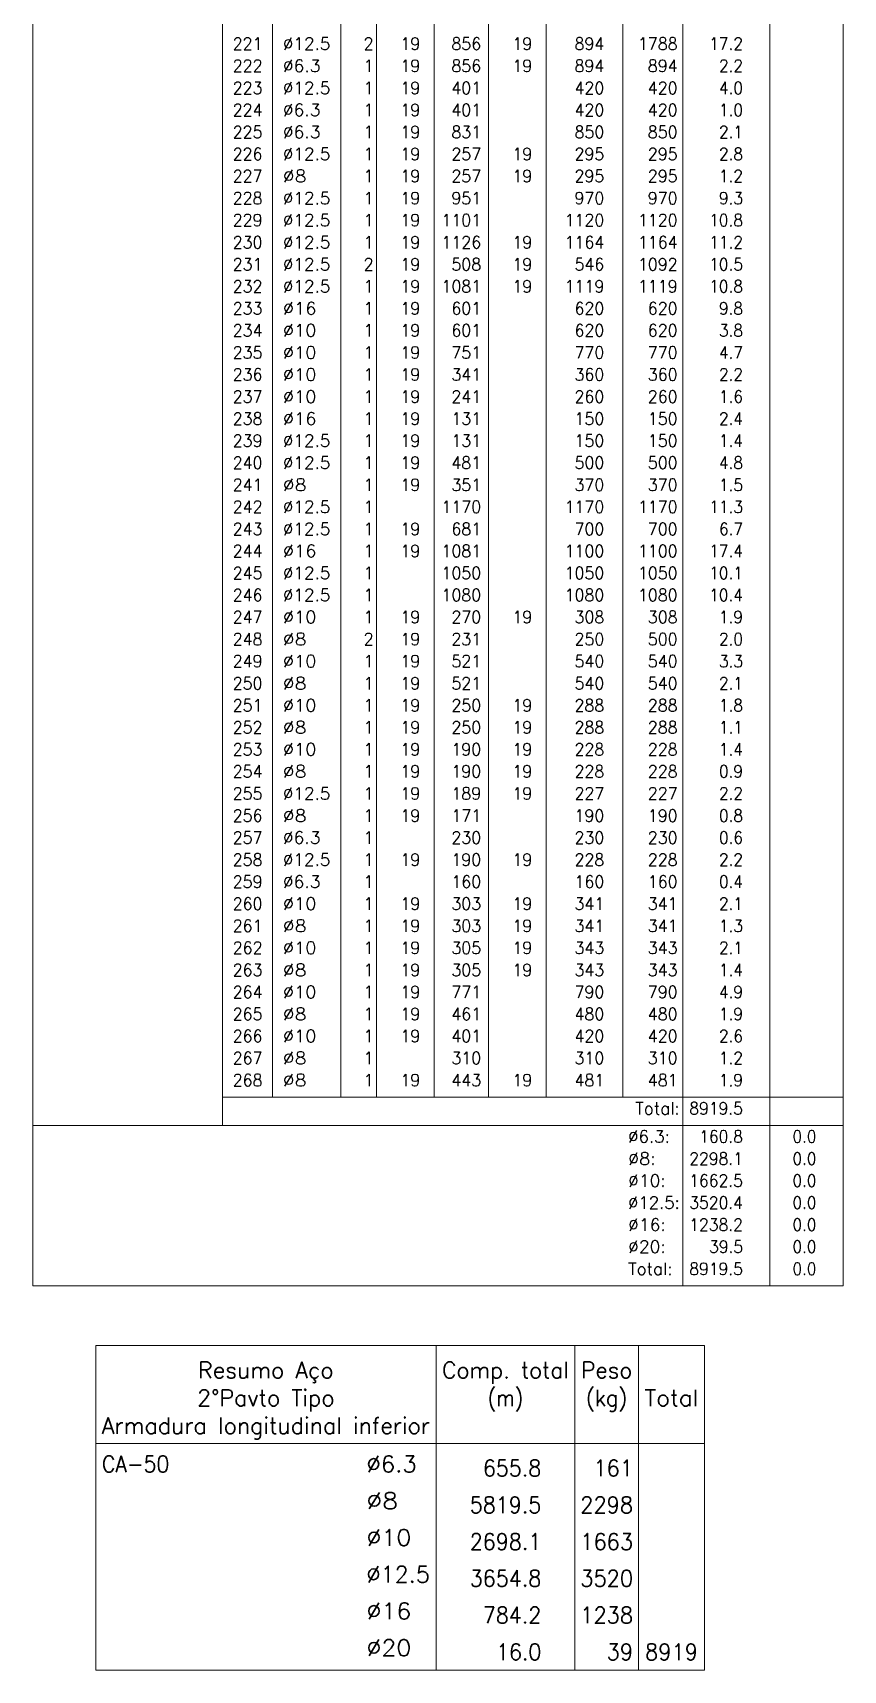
# Model space of a CAD drawing. Header units: millimetres. Extents: x 177 to 332, y -104 to 116.
# Drawn here: x 253.81 to 267.04, y 8.85 to 35.58 of the extents above; entities that cross this region are included whole.
import ezdxf
from ezdxf.enums import TextEntityAlignment as Align

# ---------------------------------------------------------------- set-up
doc = ezdxf.new("R2010")
doc.units = ezdxf.units.MM
doc.layers.add('TABELAS', color=1, linetype='Continuous', lineweight=9)
doc.layers.add('TEXTO_TABELAS', color=1, linetype='Continuous', lineweight=0)
doc.styles.add('CYPETXT_romans', font='romans.shx', dxfattribs={"height": 0.2})

msp = doc.modelspace()

# ---------------------------------------------------------------- linework, layer by layer
at = {"layer": 'TABELAS'}
for p, q in [((253.80849, 17.79484), (253.80849, 114.73484)), ((256.90849, 17.79484), (256.90849, 114.73484)), ((257.72449, 18.20484), (257.72449, 114.73484)), ((258.83649, 18.20484), (258.83649, 114.73484)), ((259.42249, 18.20484), (259.42249, 114.73484)), ((260.36249, 18.20484), (260.36249, 114.73484)), ((261.25049, 18.20484), (261.25049, 114.73484)), ((262.19049, 18.20484), (262.19049, 114.73484)), ((263.44249, 18.20484), (263.44249, 114.73484)), ((264.42249, 17.79484), (264.42249, 114.73484)), ((265.84209, 17.79484), (265.84209, 114.73484)), ((267.04209, 17.79484), (267.04209, 114.73484)), ((256.90849, 18.20484), (267.04209, 18.20484)), ((253.80849, 17.69484), (253.80849, 17.79484)), ((253.80849, 17.74484), (267.04209, 17.74484)), ((253.80849, 17.33484), (253.80849, 17.69484)), ((256.90849, 17.74484), (256.90849, 17.79484)), ((264.42249, 17.69484), (264.42249, 17.79484)), ((264.42249, 17.33484), (264.42249, 17.69484)), ((265.84209, 17.69484), (265.84209, 17.79484)), ((265.84209, 17.33484), (265.84209, 17.69484)), ((267.04209, 17.69484), (267.04209, 17.79484)), ((267.04209, 17.33484), (267.04209, 17.69484)), ((253.80849, 16.97484), (253.80849, 17.33484)), ((264.42249, 16.97484), (264.42249, 17.33484)), ((265.84209, 16.97484), (265.84209, 17.33484)), ((267.04209, 16.97484), (267.04209, 17.33484)), ((253.80849, 16.61484), (253.80849, 16.97484)), ((264.42249, 16.61484), (264.42249, 16.97484)), ((265.84209, 16.61484), (265.84209, 16.97484)), ((267.04209, 16.61484), (267.04209, 16.97484)), ((253.80849, 16.25484), (253.80849, 16.61484)), ((264.42249, 16.25484), (264.42249, 16.61484)), ((265.84209, 16.25484), (265.84209, 16.61484)), ((267.04209, 16.25484), (267.04209, 16.61484)), ((253.80849, 15.89484), (253.80849, 16.25484)), ((264.42249, 15.89484), (264.42249, 16.25484)), ((265.84209, 15.89484), (265.84209, 16.25484)), ((267.04209, 15.89484), (267.04209, 16.25484)), ((253.80849, 15.53484), (253.80849, 15.89484)), ((264.42249, 15.53484), (264.42249, 15.89484)), ((265.84209, 15.53484), (265.84209, 15.89484)), ((267.04209, 15.53484), (267.04209, 15.89484)), ((253.80849, 15.12484), (253.80849, 15.53484)), ((264.42249, 15.12484), (264.42249, 15.53484)), ((265.84209, 15.12484), (265.84209, 15.53484)), ((267.04209, 15.12484), (267.04209, 15.53484)), ((253.80849, 15.12484), (267.04209, 15.12484)), ((260.39351, 8.85132), (260.39351, 14.15132)), ((262.66151, 8.85132), (262.66151, 14.15132)), ((263.69751, 8.85132), (263.69751, 14.15132)), ((254.83751, 12.55132), (264.77751, 12.55132))]:
    msp.add_line(p, q, dxfattribs=at)
msp.add_lwpolyline([(254.83751, 8.85132), (264.77751, 8.85132), (264.77751, 14.15132), (254.83751, 14.15132), (254.83751, 8.85132)], close=True, dxfattribs=at)

# ---------------------------------------------------------------- texts
at = {"layer": 'TEXTO_TABELAS', "style": 'CYPETXT_romans'}
for s, height, width, p, p2 in [('221', 0.2, 1.000588, (257.07349, 35.30484), (257.55949, 35.30484)), ('%%c12.5', 0.2, 0.948663, (257.89199, 35.30484), (258.66899, 35.30484)), ('2', 0.2, 1.000588, (259.21049, 35.30484), (259.37249, 35.30484)), ('19', 0.2, 0.945, (259.81149, 35.30484), (260.13549, 35.30484)), ('856', 0.2, 0.895263, (260.64449, 35.30484), (261.13049, 35.30484)), ('19', 0.2, 0.945, (261.63949, 35.30484), (261.96349, 35.30484)), ('894', 0.2, 0.879828, (262.65449, 35.30484), (263.14049, 35.30484)), ('1788', 0.2, 0.883636, (263.68949, 35.30484), (264.33749, 35.30484)), ('17.2', 0.2, 0.865075, (264.85209, 35.30484), (265.40409, 35.30484)), ('222', 0.2, 0.895263, (257.07349, 34.94484), (257.55949, 34.94484)), ('%%c6.3', 0.2, 0.978409, (257.89199, 34.94484), (258.50699, 34.94484)), ('1', 0.2, 1.546364, (259.21049, 34.94484), (259.37249, 34.94484)), ('19', 0.2, 0.945, (259.81149, 34.94484), (260.13549, 34.94484)), ('856', 0.2, 0.895263, (260.64449, 34.94484), (261.13049, 34.94484)), ('19', 0.2, 0.945, (261.63949, 34.94484), (261.96349, 34.94484)), ('894', 0.2, 0.879828, (262.65449, 34.94484), (263.14049, 34.94484)), ('894', 0.2, 0.879828, (263.85149, 34.94484), (264.33749, 34.94484)), ('2.2', 0.2, 0.871277, (265.01409, 34.94484), (265.40409, 34.94484)), ('223', 0.2, 0.895263, (257.07349, 34.58484), (257.55949, 34.58484)), ('%%c12.5', 0.2, 0.948663, (257.89199, 34.58484), (258.66899, 34.58484)), ('1', 0.2, 1.546364, (259.21049, 34.58484), (259.37249, 34.58484)), ('19', 0.2, 0.945, (259.81149, 34.58484), (260.13549, 34.58484)), ('401', 0.2, 1.000588, (260.64449, 34.58484), (261.13049, 34.58484)), ('420', 0.2, 0.895263, (262.65449, 34.58484), (263.14049, 34.58484)), ('420', 0.2, 0.895263, (263.85149, 34.58484), (264.33749, 34.58484)), ('4.0', 0.2, 0.871277, (265.01409, 34.58484), (265.40409, 34.58484)), ('224', 0.2, 0.879828, (257.07349, 34.22484), (257.55949, 34.22484)), ('%%c6.3', 0.2, 0.978409, (257.89199, 34.22484), (258.50699, 34.22484)), ('1', 0.2, 1.546364, (259.21049, 34.22484), (259.37249, 34.22484)), ('19', 0.2, 0.945, (259.81149, 34.22484), (260.13549, 34.22484)), ('401', 0.2, 1.000588, (260.64449, 34.22484), (261.13049, 34.22484)), ('420', 0.2, 0.895263, (262.65449, 34.22484), (263.14049, 34.22484)), ('420', 0.2, 0.895263, (263.85149, 34.22484), (264.33749, 34.22484)), ('1.0', 0.2, 0.871277, (265.01409, 34.22484), (265.40409, 34.22484)), ('225', 0.2, 0.895263, (257.07349, 33.86484), (257.55949, 33.86484)), ('%%c6.3', 0.2, 0.978409, (257.89199, 33.86484), (258.50699, 33.86484)), ('1', 0.2, 1.546364, (259.21049, 33.86484), (259.37249, 33.86484)), ('19', 0.2, 0.945, (259.81149, 33.86484), (260.13549, 33.86484)), ('831', 0.2, 1.000588, (260.64449, 33.86484), (261.13049, 33.86484)), ('850', 0.2, 0.895263, (262.65449, 33.86484), (263.14049, 33.86484)), ('850', 0.2, 0.895263, (263.85149, 33.86484), (264.33749, 33.86484)), ('2.1', 0.2, 0.99878, (265.01409, 33.86484), (265.40409, 33.86484)), ('226', 0.2, 0.895263, (257.07349, 33.50484), (257.55949, 33.50484)), ('%%c12.5', 0.2, 0.948663, (257.89199, 33.50484), (258.66899, 33.50484)), ('1', 0.2, 1.546364, (259.21049, 33.50484), (259.37249, 33.50484)), ('19', 0.2, 0.945, (259.81149, 33.50484), (260.13549, 33.50484)), ('257', 0.2, 0.895263, (260.64449, 33.50484), (261.13049, 33.50484)), ('19', 0.2, 0.945, (261.63949, 33.50484), (261.96349, 33.50484)), ('295', 0.2, 0.895263, (262.65449, 33.50484), (263.14049, 33.50484)), ('295', 0.2, 0.895263, (263.85149, 33.50484), (264.33749, 33.50484)), ('2.8', 0.2, 0.871277, (265.01409, 33.50484), (265.40409, 33.50484)), ('227', 0.2, 0.895263, (257.07349, 33.14484), (257.55949, 33.14484)), ('%%c8', 0.2, 1.12875, (257.89199, 33.14484), (258.27899, 33.14484)), ('1', 0.2, 1.546364, (259.21049, 33.14484), (259.37249, 33.14484)), ('19', 0.2, 0.945, (259.81149, 33.14484), (260.13549, 33.14484)), ('257', 0.2, 0.895263, (260.64449, 33.14484), (261.13049, 33.14484)), ('19', 0.2, 0.945, (261.63949, 33.14484), (261.96349, 33.14484)), ('295', 0.2, 0.895263, (262.65449, 33.14484), (263.14049, 33.14484)), ('295', 0.2, 0.895263, (263.85149, 33.14484), (264.33749, 33.14484)), ('1.2', 0.2, 0.871277, (265.01409, 33.14484), (265.40409, 33.14484)), ('228', 0.2, 0.895263, (257.07349, 32.78484), (257.55949, 32.78484)), ('%%c12.5', 0.2, 0.948663, (257.89199, 32.78484), (258.66899, 32.78484)), ('1', 0.2, 1.546364, (259.21049, 32.78484), (259.37249, 32.78484)), ('19', 0.2, 0.945, (259.81149, 32.78484), (260.13549, 32.78484)), ('951', 0.2, 1.000588, (260.64449, 32.78484), (261.13049, 32.78484)), ('970', 0.2, 0.895263, (262.65449, 32.78484), (263.14049, 32.78484)), ('970', 0.2, 0.895263, (263.85149, 32.78484), (264.33749, 32.78484)), ('9.3', 0.2, 0.871277, (265.01409, 32.78484), (265.40409, 32.78484)), ('229', 0.2, 0.91125, (257.07349, 32.42484), (257.55949, 32.42484)), ('%%c12.5', 0.2, 0.948663, (257.89199, 32.42484), (258.66899, 32.42484)), ('1', 0.2, 1.546364, (259.21049, 32.42484), (259.37249, 32.42484)), ('19', 0.2, 0.945, (259.81149, 32.42484), (260.13549, 32.42484)), ('1101', 0.2, 0.95831, (260.48249, 32.42484), (261.13049, 32.42484)), ('1120', 0.2, 0.883636, (262.49249, 32.42484), (263.14049, 32.42484)), ('1120', 0.2, 0.883636, (263.68949, 32.42484), (264.33749, 32.42484)), ('10.8', 0.2, 0.865075, (264.85209, 32.42484), (265.40409, 32.42484)), ('230', 0.2, 0.895263, (257.07349, 32.06484), (257.55949, 32.06484)), ('%%c12.5', 0.2, 0.948663, (257.89199, 32.06484), (258.66899, 32.06484)), ('1', 0.2, 1.546364, (259.21049, 32.06484), (259.37249, 32.06484)), ('19', 0.2, 0.945, (259.81149, 32.06484), (260.13549, 32.06484)), ('1126', 0.2, 0.883636, (260.48249, 32.06484), (261.13049, 32.06484)), ('19', 0.2, 0.945, (261.63949, 32.06484), (261.96349, 32.06484)), ('1164', 0.2, 0.872308, (262.49249, 32.06484), (263.14049, 32.06484)), ('1164', 0.2, 0.872308, (263.68949, 32.06484), (264.33749, 32.06484)), ('11.2', 0.2, 0.865075, (264.85209, 32.06484), (265.40409, 32.06484)), ('231', 0.2, 1.000588, (257.07349, 31.70484), (257.55949, 31.70484)), ('%%c12.5', 0.2, 0.948663, (257.89199, 31.70484), (258.66899, 31.70484)), ('2', 0.2, 1.000588, (259.21049, 31.70484), (259.37249, 31.70484)), ('19', 0.2, 0.945, (259.81149, 31.70484), (260.13549, 31.70484)), ('508', 0.2, 0.895263, (260.64449, 31.70484), (261.13049, 31.70484)), ('19', 0.2, 0.945, (261.63949, 31.70484), (261.96349, 31.70484)), ('546', 0.2, 0.895263, (262.65449, 31.70484), (263.14049, 31.70484)), ('1092', 0.2, 0.883636, (263.68949, 31.70484), (264.33749, 31.70484)), ('10.5', 0.2, 0.865075, (264.85209, 31.70484), (265.40409, 31.70484)), ('232', 0.2, 0.895263, (257.07349, 31.34484), (257.55949, 31.34484)), ('%%c12.5', 0.2, 0.948663, (257.89199, 31.34484), (258.66899, 31.34484)), ('1', 0.2, 1.546364, (259.21049, 31.34484), (259.37249, 31.34484)), ('19', 0.2, 0.945, (259.81149, 31.34484), (260.13549, 31.34484)), ('1081', 0.2, 0.95831, (260.48249, 31.34484), (261.13049, 31.34484)), ('19', 0.2, 0.945, (261.63949, 31.34484), (261.96349, 31.34484)), ('1119', 0.2, 0.895263, (262.49249, 31.34484), (263.14049, 31.34484)), ('1119', 0.2, 0.895263, (263.68949, 31.34484), (264.33749, 31.34484)), ('10.8', 0.2, 0.865075, (264.85209, 31.34484), (265.40409, 31.34484)), ('233', 0.2, 0.895263, (257.07349, 30.98484), (257.55949, 30.98484)), ('%%c16', 0.2, 1.029375, (257.89199, 30.98484), (258.44099, 30.98484)), ('1', 0.2, 1.546364, (259.21049, 30.98484), (259.37249, 30.98484)), ('19', 0.2, 0.945, (259.81149, 30.98484), (260.13549, 30.98484)), ('601', 0.2, 1.000588, (260.64449, 30.98484), (261.13049, 30.98484)), ('620', 0.2, 0.895263, (262.65449, 30.98484), (263.14049, 30.98484)), ('620', 0.2, 0.895263, (263.85149, 30.98484), (264.33749, 30.98484)), ('9.8', 0.2, 0.871277, (265.01409, 30.98484), (265.40409, 30.98484)), ('234', 0.2, 0.879828, (257.07349, 30.62484), (257.55949, 30.62484)), ('%%c10', 0.2, 1.029375, (257.89199, 30.62484), (258.44099, 30.62484)), ('1', 0.2, 1.546364, (259.21049, 30.62484), (259.37249, 30.62484)), ('19', 0.2, 0.945, (259.81149, 30.62484), (260.13549, 30.62484)), ('601', 0.2, 1.000588, (260.64449, 30.62484), (261.13049, 30.62484)), ('620', 0.2, 0.895263, (262.65449, 30.62484), (263.14049, 30.62484)), ('620', 0.2, 0.895263, (263.85149, 30.62484), (264.33749, 30.62484)), ('3.8', 0.2, 0.871277, (265.01409, 30.62484), (265.40409, 30.62484)), ('235', 0.2, 0.895263, (257.07349, 30.26484), (257.55949, 30.26484)), ('%%c10', 0.2, 1.029375, (257.89199, 30.26484), (258.44099, 30.26484)), ('1', 0.2, 1.546364, (259.21049, 30.26484), (259.37249, 30.26484)), ('19', 0.2, 0.945, (259.81149, 30.26484), (260.13549, 30.26484)), ('751', 0.2, 1.000588, (260.64449, 30.26484), (261.13049, 30.26484)), ('770', 0.2, 0.895263, (262.65449, 30.26484), (263.14049, 30.26484)), ('770', 0.2, 0.895263, (263.85149, 30.26484), (264.33749, 30.26484)), ('4.7', 0.2, 0.871277, (265.01409, 30.26484), (265.40409, 30.26484)), ('236', 0.2, 0.895263, (257.07349, 29.90484), (257.55949, 29.90484)), ('%%c10', 0.2, 1.029375, (257.89199, 29.90484), (258.44099, 29.90484)), ('1', 0.2, 1.546364, (259.21049, 29.90484), (259.37249, 29.90484)), ('19', 0.2, 0.945, (259.81149, 29.90484), (260.13549, 29.90484)), ('341', 0.2, 1.000588, (260.64449, 29.90484), (261.13049, 29.90484)), ('360', 0.2, 0.895263, (262.65449, 29.90484), (263.14049, 29.90484)), ('360', 0.2, 0.895263, (263.85149, 29.90484), (264.33749, 29.90484)), ('2.2', 0.2, 0.871277, (265.01409, 29.90484), (265.40409, 29.90484)), ('237', 0.2, 0.895263, (257.07349, 29.54484), (257.55949, 29.54484)), ('%%c10', 0.2, 1.029375, (257.89199, 29.54484), (258.44099, 29.54484)), ('1', 0.2, 1.546364, (259.21049, 29.54484), (259.37249, 29.54484)), ('19', 0.2, 0.945, (259.81149, 29.54484), (260.13549, 29.54484)), ('241', 0.2, 1.000588, (260.64449, 29.54484), (261.13049, 29.54484)), ('260', 0.2, 0.895263, (262.65449, 29.54484), (263.14049, 29.54484)), ('260', 0.2, 0.895263, (263.85149, 29.54484), (264.33749, 29.54484)), ('1.6', 0.2, 0.871277, (265.01409, 29.54484), (265.40409, 29.54484)), ('238', 0.2, 0.895263, (257.07349, 29.18484), (257.55949, 29.18484)), ('%%c16', 0.2, 1.029375, (257.89199, 29.18484), (258.44099, 29.18484)), ('1', 0.2, 1.546364, (259.21049, 29.18484), (259.37249, 29.18484)), ('19', 0.2, 0.945, (259.81149, 29.18484), (260.13549, 29.18484)), ('131', 0.2, 1.000588, (260.64449, 29.18484), (261.13049, 29.18484)), ('150', 0.2, 0.895263, (262.65449, 29.18484), (263.14049, 29.18484)), ('150', 0.2, 0.895263, (263.85149, 29.18484), (264.33749, 29.18484)), ('2.4', 0.2, 0.853125, (265.01409, 29.18484), (265.40409, 29.18484)), ('239', 0.2, 0.91125, (257.07349, 28.82484), (257.55949, 28.82484)), ('%%c12.5', 0.2, 0.948663, (257.89199, 28.82484), (258.66899, 28.82484)), ('1', 0.2, 1.546364, (259.21049, 28.82484), (259.37249, 28.82484)), ('19', 0.2, 0.945, (259.81149, 28.82484), (260.13549, 28.82484)), ('131', 0.2, 1.000588, (260.64449, 28.82484), (261.13049, 28.82484)), ('150', 0.2, 0.895263, (262.65449, 28.82484), (263.14049, 28.82484)), ('150', 0.2, 0.895263, (263.85149, 28.82484), (264.33749, 28.82484)), ('1.4', 0.2, 0.853125, (265.01409, 28.82484), (265.40409, 28.82484)), ('240', 0.2, 0.895263, (257.07349, 28.46484), (257.55949, 28.46484)), ('%%c12.5', 0.2, 0.948663, (257.89199, 28.46484), (258.66899, 28.46484)), ('1', 0.2, 1.546364, (259.21049, 28.46484), (259.37249, 28.46484)), ('19', 0.2, 0.945, (259.81149, 28.46484), (260.13549, 28.46484)), ('481', 0.2, 1.000588, (260.64449, 28.46484), (261.13049, 28.46484)), ('500', 0.2, 0.895263, (262.65449, 28.46484), (263.14049, 28.46484)), ('500', 0.2, 0.895263, (263.85149, 28.46484), (264.33749, 28.46484)), ('4.8', 0.2, 0.871277, (265.01409, 28.46484), (265.40409, 28.46484)), ('241', 0.2, 1.000588, (257.07349, 28.10484), (257.55949, 28.10484)), ('%%c8', 0.2, 1.12875, (257.89199, 28.10484), (258.27899, 28.10484)), ('1', 0.2, 1.546364, (259.21049, 28.10484), (259.37249, 28.10484)), ('19', 0.2, 0.945, (259.81149, 28.10484), (260.13549, 28.10484)), ('351', 0.2, 1.000588, (260.64449, 28.10484), (261.13049, 28.10484)), ('370', 0.2, 0.895263, (262.65449, 28.10484), (263.14049, 28.10484)), ('370', 0.2, 0.895263, (263.85149, 28.10484), (264.33749, 28.10484)), ('1.5', 0.2, 0.871277, (265.01409, 28.10484), (265.40409, 28.10484)), ('242', 0.2, 0.895263, (257.07349, 27.74484), (257.55949, 27.74484)), ('%%c12.5', 0.2, 0.948663, (257.89199, 27.74484), (258.66899, 27.74484)), ('1', 0.2, 1.546364, (259.21049, 27.74484), (259.37249, 27.74484)), ('1170', 0.2, 0.883636, (260.48249, 27.74484), (261.13049, 27.74484)), ('1170', 0.2, 0.883636, (262.49249, 27.74484), (263.14049, 27.74484)), ('1170', 0.2, 0.883636, (263.68949, 27.74484), (264.33749, 27.74484)), ('11.3', 0.2, 0.865075, (264.85209, 27.74484), (265.40409, 27.74484)), ('243', 0.2, 0.895263, (257.07349, 27.38484), (257.55949, 27.38484)), ('%%c12.5', 0.2, 0.948663, (257.89199, 27.38484), (258.66899, 27.38484)), ('1', 0.2, 1.546364, (259.21049, 27.38484), (259.37249, 27.38484)), ('19', 0.2, 0.945, (259.81149, 27.38484), (260.13549, 27.38484)), ('681', 0.2, 1.000588, (260.64449, 27.38484), (261.13049, 27.38484)), ('700', 0.2, 0.895263, (262.65449, 27.38484), (263.14049, 27.38484)), ('700', 0.2, 0.895263, (263.85149, 27.38484), (264.33749, 27.38484)), ('6.7', 0.2, 0.871277, (265.01409, 27.38484), (265.40409, 27.38484)), ('244', 0.2, 0.879828, (257.07349, 27.02484), (257.55949, 27.02484)), ('%%c16', 0.2, 1.029375, (257.89199, 27.02484), (258.44099, 27.02484)), ('1', 0.2, 1.546364, (259.21049, 27.02484), (259.37249, 27.02484)), ('19', 0.2, 0.945, (259.81149, 27.02484), (260.13549, 27.02484)), ('1081', 0.2, 0.95831, (260.48249, 27.02484), (261.13049, 27.02484)), ('1100', 0.2, 0.883636, (262.49249, 27.02484), (263.14049, 27.02484)), ('1100', 0.2, 0.883636, (263.68949, 27.02484), (264.33749, 27.02484)), ('17.4', 0.2, 0.852353, (264.85209, 27.02484), (265.40409, 27.02484)), ('245', 0.2, 0.895263, (257.07349, 26.66484), (257.55949, 26.66484)), ('%%c12.5', 0.2, 0.948663, (257.89199, 26.66484), (258.66899, 26.66484)), ('1', 0.2, 1.546364, (259.21049, 26.66484), (259.37249, 26.66484)), ('1050', 0.2, 0.883636, (260.48249, 26.66484), (261.13049, 26.66484)), ('1050', 0.2, 0.883636, (262.49249, 26.66484), (263.14049, 26.66484)), ('1050', 0.2, 0.883636, (263.68949, 26.66484), (264.33749, 26.66484)), ('10.1', 0.2, 0.950164, (264.85209, 26.66484), (265.40409, 26.66484)), ('246', 0.2, 0.895263, (257.07349, 26.30484), (257.55949, 26.30484)), ('%%c12.5', 0.2, 0.948663, (257.89199, 26.30484), (258.66899, 26.30484)), ('1', 0.2, 1.546364, (259.21049, 26.30484), (259.37249, 26.30484)), ('1080', 0.2, 0.883636, (260.48249, 26.30484), (261.13049, 26.30484)), ('1080', 0.2, 0.883636, (262.49249, 26.30484), (263.14049, 26.30484)), ('1080', 0.2, 0.883636, (263.68949, 26.30484), (264.33749, 26.30484)), ('10.4', 0.2, 0.852353, (264.85209, 26.30484), (265.40409, 26.30484)), ('247', 0.2, 0.895263, (257.07349, 25.94484), (257.55949, 25.94484)), ('%%c10', 0.2, 1.029375, (257.89199, 25.94484), (258.44099, 25.94484)), ('1', 0.2, 1.546364, (259.21049, 25.94484), (259.37249, 25.94484)), ('19', 0.2, 0.945, (259.81149, 25.94484), (260.13549, 25.94484)), ('270', 0.2, 0.895263, (260.64449, 25.94484), (261.13049, 25.94484)), ('19', 0.2, 0.945, (261.63949, 25.94484), (261.96349, 25.94484)), ('308', 0.2, 0.895263, (262.65449, 25.94484), (263.14049, 25.94484)), ('308', 0.2, 0.895263, (263.85149, 25.94484), (264.33749, 25.94484)), ('1.9', 0.2, 0.890217, (265.01409, 25.94484), (265.40409, 25.94484)), ('248', 0.2, 0.895263, (257.07349, 25.58484), (257.55949, 25.58484)), ('%%c8', 0.2, 1.12875, (257.89199, 25.58484), (258.27899, 25.58484)), ('2', 0.2, 1.000588, (259.21049, 25.58484), (259.37249, 25.58484)), ('19', 0.2, 0.945, (259.81149, 25.58484), (260.13549, 25.58484)), ('231', 0.2, 1.000588, (260.64449, 25.58484), (261.13049, 25.58484)), ('250', 0.2, 0.895263, (262.65449, 25.58484), (263.14049, 25.58484)), ('500', 0.2, 0.895263, (263.85149, 25.58484), (264.33749, 25.58484)), ('2.0', 0.2, 0.871277, (265.01409, 25.58484), (265.40409, 25.58484)), ('249', 0.2, 0.91125, (257.07349, 25.22484), (257.55949, 25.22484)), ('%%c10', 0.2, 1.029375, (257.89199, 25.22484), (258.44099, 25.22484)), ('1', 0.2, 1.546364, (259.21049, 25.22484), (259.37249, 25.22484)), ('19', 0.2, 0.945, (259.81149, 25.22484), (260.13549, 25.22484)), ('521', 0.2, 1.000588, (260.64449, 25.22484), (261.13049, 25.22484)), ('540', 0.2, 0.895263, (262.65449, 25.22484), (263.14049, 25.22484)), ('540', 0.2, 0.895263, (263.85149, 25.22484), (264.33749, 25.22484)), ('3.3', 0.2, 0.871277, (265.01409, 25.22484), (265.40409, 25.22484)), ('250', 0.2, 0.895263, (257.07349, 24.86484), (257.55949, 24.86484)), ('%%c8', 0.2, 1.12875, (257.89199, 24.86484), (258.27899, 24.86484)), ('1', 0.2, 1.546364, (259.21049, 24.86484), (259.37249, 24.86484)), ('19', 0.2, 0.945, (259.81149, 24.86484), (260.13549, 24.86484)), ('521', 0.2, 1.000588, (260.64449, 24.86484), (261.13049, 24.86484)), ('540', 0.2, 0.895263, (262.65449, 24.86484), (263.14049, 24.86484)), ('540', 0.2, 0.895263, (263.85149, 24.86484), (264.33749, 24.86484)), ('2.1', 0.2, 0.99878, (265.01409, 24.86484), (265.40409, 24.86484)), ('251', 0.2, 1.000588, (257.07349, 24.50484), (257.55949, 24.50484)), ('%%c10', 0.2, 1.029375, (257.89199, 24.50484), (258.44099, 24.50484)), ('1', 0.2, 1.546364, (259.21049, 24.50484), (259.37249, 24.50484)), ('19', 0.2, 0.945, (259.81149, 24.50484), (260.13549, 24.50484)), ('250', 0.2, 0.895263, (260.64449, 24.50484), (261.13049, 24.50484)), ('19', 0.2, 0.945, (261.63949, 24.50484), (261.96349, 24.50484)), ('288', 0.2, 0.895263, (262.65449, 24.50484), (263.14049, 24.50484)), ('288', 0.2, 0.895263, (263.85149, 24.50484), (264.33749, 24.50484)), ('1.8', 0.2, 0.871277, (265.01409, 24.50484), (265.40409, 24.50484)), ('252', 0.2, 0.895263, (257.07349, 24.14484), (257.55949, 24.14484)), ('%%c8', 0.2, 1.12875, (257.89199, 24.14484), (258.27899, 24.14484)), ('1', 0.2, 1.546364, (259.21049, 24.14484), (259.37249, 24.14484)), ('19', 0.2, 0.945, (259.81149, 24.14484), (260.13549, 24.14484)), ('250', 0.2, 0.895263, (260.64449, 24.14484), (261.13049, 24.14484)), ('19', 0.2, 0.945, (261.63949, 24.14484), (261.96349, 24.14484)), ('288', 0.2, 0.895263, (262.65449, 24.14484), (263.14049, 24.14484)), ('288', 0.2, 0.895263, (263.85149, 24.14484), (264.33749, 24.14484)), ('1.1', 0.2, 0.99878, (265.01409, 24.14484), (265.40409, 24.14484)), ('253', 0.2, 0.895263, (257.07349, 23.78484), (257.55949, 23.78484)), ('%%c10', 0.2, 1.029375, (257.89199, 23.78484), (258.44099, 23.78484)), ('1', 0.2, 1.546364, (259.21049, 23.78484), (259.37249, 23.78484)), ('19', 0.2, 0.945, (259.81149, 23.78484), (260.13549, 23.78484)), ('190', 0.2, 0.895263, (260.64449, 23.78484), (261.13049, 23.78484)), ('19', 0.2, 0.945, (261.63949, 23.78484), (261.96349, 23.78484)), ('228', 0.2, 0.895263, (262.65449, 23.78484), (263.14049, 23.78484)), ('228', 0.2, 0.895263, (263.85149, 23.78484), (264.33749, 23.78484)), ('1.4', 0.2, 0.853125, (265.01409, 23.78484), (265.40409, 23.78484)), ('254', 0.2, 0.879828, (257.07349, 23.42484), (257.55949, 23.42484)), ('%%c8', 0.2, 1.12875, (257.89199, 23.42484), (258.27899, 23.42484)), ('1', 0.2, 1.546364, (259.21049, 23.42484), (259.37249, 23.42484)), ('19', 0.2, 0.945, (259.81149, 23.42484), (260.13549, 23.42484)), ('190', 0.2, 0.895263, (260.64449, 23.42484), (261.13049, 23.42484)), ('19', 0.2, 0.945, (261.63949, 23.42484), (261.96349, 23.42484)), ('228', 0.2, 0.895263, (262.65449, 23.42484), (263.14049, 23.42484)), ('228', 0.2, 0.895263, (263.85149, 23.42484), (264.33749, 23.42484)), ('0.9', 0.2, 0.890217, (265.01409, 23.42484), (265.40409, 23.42484)), ('255', 0.2, 0.895263, (257.07349, 23.06484), (257.55949, 23.06484)), ('%%c12.5', 0.2, 0.948663, (257.89199, 23.06484), (258.66899, 23.06484)), ('1', 0.2, 1.546364, (259.21049, 23.06484), (259.37249, 23.06484)), ('19', 0.2, 0.945, (259.81149, 23.06484), (260.13549, 23.06484)), ('189', 0.2, 0.91125, (260.64449, 23.06484), (261.13049, 23.06484)), ('19', 0.2, 0.945, (261.63949, 23.06484), (261.96349, 23.06484)), ('227', 0.2, 0.895263, (262.65449, 23.06484), (263.14049, 23.06484)), ('227', 0.2, 0.895263, (263.85149, 23.06484), (264.33749, 23.06484)), ('2.2', 0.2, 0.871277, (265.01409, 23.06484), (265.40409, 23.06484)), ('256', 0.2, 0.895263, (257.07349, 22.70484), (257.55949, 22.70484)), ('%%c8', 0.2, 1.12875, (257.89199, 22.70484), (258.27899, 22.70484)), ('1', 0.2, 1.546364, (259.21049, 22.70484), (259.37249, 22.70484)), ('19', 0.2, 0.945, (259.81149, 22.70484), (260.13549, 22.70484)), ('171', 0.2, 1.000588, (260.64449, 22.70484), (261.13049, 22.70484)), ('190', 0.2, 0.895263, (262.65449, 22.70484), (263.14049, 22.70484)), ('190', 0.2, 0.895263, (263.85149, 22.70484), (264.33749, 22.70484)), ('0.8', 0.2, 0.871277, (265.01409, 22.70484), (265.40409, 22.70484)), ('257', 0.2, 0.895263, (257.07349, 22.34484), (257.55949, 22.34484)), ('%%c6.3', 0.2, 0.978409, (257.89199, 22.34484), (258.50699, 22.34484)), ('1', 0.2, 1.546364, (259.21049, 22.34484), (259.37249, 22.34484)), ('230', 0.2, 0.895263, (260.64449, 22.34484), (261.13049, 22.34484)), ('230', 0.2, 0.895263, (262.65449, 22.34484), (263.14049, 22.34484)), ('230', 0.2, 0.895263, (263.85149, 22.34484), (264.33749, 22.34484)), ('0.6', 0.2, 0.871277, (265.01409, 22.34484), (265.40409, 22.34484)), ('258', 0.2, 0.895263, (257.07349, 21.98484), (257.55949, 21.98484)), ('%%c12.5', 0.2, 0.948663, (257.89199, 21.98484), (258.66899, 21.98484)), ('1', 0.2, 1.546364, (259.21049, 21.98484), (259.37249, 21.98484)), ('19', 0.2, 0.945, (259.81149, 21.98484), (260.13549, 21.98484)), ('190', 0.2, 0.895263, (260.64449, 21.98484), (261.13049, 21.98484)), ('19', 0.2, 0.945, (261.63949, 21.98484), (261.96349, 21.98484)), ('228', 0.2, 0.895263, (262.65449, 21.98484), (263.14049, 21.98484)), ('228', 0.2, 0.895263, (263.85149, 21.98484), (264.33749, 21.98484)), ('2.2', 0.2, 0.871277, (265.01409, 21.98484), (265.40409, 21.98484)), ('259', 0.2, 0.91125, (257.07349, 21.62484), (257.55949, 21.62484)), ('%%c6.3', 0.2, 0.978409, (257.89199, 21.62484), (258.50699, 21.62484)), ('1', 0.2, 1.546364, (259.21049, 21.62484), (259.37249, 21.62484)), ('160', 0.2, 0.895263, (260.64449, 21.62484), (261.13049, 21.62484)), ('160', 0.2, 0.895263, (262.65449, 21.62484), (263.14049, 21.62484)), ('160', 0.2, 0.895263, (263.85149, 21.62484), (264.33749, 21.62484)), ('0.4', 0.2, 0.853125, (265.01409, 21.62484), (265.40409, 21.62484)), ('260', 0.2, 0.895263, (257.07349, 21.26484), (257.55949, 21.26484)), ('%%c10', 0.2, 1.029375, (257.89199, 21.26484), (258.44099, 21.26484)), ('1', 0.2, 1.546364, (259.21049, 21.26484), (259.37249, 21.26484)), ('19', 0.2, 0.945, (259.81149, 21.26484), (260.13549, 21.26484)), ('303', 0.2, 0.895263, (260.64449, 21.26484), (261.13049, 21.26484)), ('19', 0.2, 0.945, (261.63949, 21.26484), (261.96349, 21.26484)), ('341', 0.2, 1.000588, (262.65449, 21.26484), (263.14049, 21.26484)), ('341', 0.2, 1.000588, (263.85149, 21.26484), (264.33749, 21.26484)), ('2.1', 0.2, 0.99878, (265.01409, 21.26484), (265.40409, 21.26484)), ('261', 0.2, 1.000588, (257.07349, 20.90484), (257.55949, 20.90484)), ('%%c8', 0.2, 1.12875, (257.89199, 20.90484), (258.27899, 20.90484)), ('1', 0.2, 1.546364, (259.21049, 20.90484), (259.37249, 20.90484)), ('19', 0.2, 0.945, (259.81149, 20.90484), (260.13549, 20.90484)), ('303', 0.2, 0.895263, (260.64449, 20.90484), (261.13049, 20.90484)), ('19', 0.2, 0.945, (261.63949, 20.90484), (261.96349, 20.90484)), ('341', 0.2, 1.000588, (262.65449, 20.90484), (263.14049, 20.90484)), ('341', 0.2, 1.000588, (263.85149, 20.90484), (264.33749, 20.90484)), ('1.3', 0.2, 0.871277, (265.01409, 20.90484), (265.40409, 20.90484)), ('262', 0.2, 0.895263, (257.07349, 20.54484), (257.55949, 20.54484)), ('%%c10', 0.2, 1.029375, (257.89199, 20.54484), (258.44099, 20.54484)), ('1', 0.2, 1.546364, (259.21049, 20.54484), (259.37249, 20.54484)), ('19', 0.2, 0.945, (259.81149, 20.54484), (260.13549, 20.54484)), ('305', 0.2, 0.895263, (260.64449, 20.54484), (261.13049, 20.54484)), ('19', 0.2, 0.945, (261.63949, 20.54484), (261.96349, 20.54484)), ('343', 0.2, 0.895263, (262.65449, 20.54484), (263.14049, 20.54484)), ('343', 0.2, 0.895263, (263.85149, 20.54484), (264.33749, 20.54484)), ('2.1', 0.2, 0.99878, (265.01409, 20.54484), (265.40409, 20.54484)), ('263', 0.2, 0.895263, (257.07349, 20.18484), (257.55949, 20.18484)), ('%%c8', 0.2, 1.12875, (257.89199, 20.18484), (258.27899, 20.18484)), ('1', 0.2, 1.546364, (259.21049, 20.18484), (259.37249, 20.18484)), ('19', 0.2, 0.945, (259.81149, 20.18484), (260.13549, 20.18484)), ('305', 0.2, 0.895263, (260.64449, 20.18484), (261.13049, 20.18484)), ('19', 0.2, 0.945, (261.63949, 20.18484), (261.96349, 20.18484)), ('343', 0.2, 0.895263, (262.65449, 20.18484), (263.14049, 20.18484)), ('343', 0.2, 0.895263, (263.85149, 20.18484), (264.33749, 20.18484)), ('1.4', 0.2, 0.853125, (265.01409, 20.18484), (265.40409, 20.18484)), ('264', 0.2, 0.879828, (257.07349, 19.82484), (257.55949, 19.82484)), ('%%c10', 0.2, 1.029375, (257.89199, 19.82484), (258.44099, 19.82484)), ('1', 0.2, 1.546364, (259.21049, 19.82484), (259.37249, 19.82484)), ('19', 0.2, 0.945, (259.81149, 19.82484), (260.13549, 19.82484)), ('771', 0.2, 1.000588, (260.64449, 19.82484), (261.13049, 19.82484)), ('790', 0.2, 0.895263, (262.65449, 19.82484), (263.14049, 19.82484)), ('790', 0.2, 0.895263, (263.85149, 19.82484), (264.33749, 19.82484)), ('4.9', 0.2, 0.890217, (265.01409, 19.82484), (265.40409, 19.82484)), ('265', 0.2, 0.895263, (257.07349, 19.46484), (257.55949, 19.46484)), ('%%c8', 0.2, 1.12875, (257.89199, 19.46484), (258.27899, 19.46484)), ('1', 0.2, 1.546364, (259.21049, 19.46484), (259.37249, 19.46484)), ('19', 0.2, 0.945, (259.81149, 19.46484), (260.13549, 19.46484)), ('461', 0.2, 1.000588, (260.64449, 19.46484), (261.13049, 19.46484)), ('480', 0.2, 0.895263, (262.65449, 19.46484), (263.14049, 19.46484)), ('480', 0.2, 0.895263, (263.85149, 19.46484), (264.33749, 19.46484)), ('1.9', 0.2, 0.890217, (265.01409, 19.46484), (265.40409, 19.46484)), ('266', 0.2, 0.895263, (257.07349, 19.10484), (257.55949, 19.10484)), ('%%c10', 0.2, 1.029375, (257.89199, 19.10484), (258.44099, 19.10484)), ('1', 0.2, 1.546364, (259.21049, 19.10484), (259.37249, 19.10484)), ('19', 0.2, 0.945, (259.81149, 19.10484), (260.13549, 19.10484)), ('401', 0.2, 1.000588, (260.64449, 19.10484), (261.13049, 19.10484)), ('420', 0.2, 0.895263, (262.65449, 19.10484), (263.14049, 19.10484)), ('420', 0.2, 0.895263, (263.85149, 19.10484), (264.33749, 19.10484)), ('2.6', 0.2, 0.871277, (265.01409, 19.10484), (265.40409, 19.10484)), ('267', 0.2, 0.895263, (257.07349, 18.74484), (257.55949, 18.74484)), ('%%c8', 0.2, 1.12875, (257.89199, 18.74484), (258.27899, 18.74484)), ('1', 0.2, 1.546364, (259.21049, 18.74484), (259.37249, 18.74484)), ('310', 0.2, 0.895263, (260.64449, 18.74484), (261.13049, 18.74484)), ('310', 0.2, 0.895263, (262.65449, 18.74484), (263.14049, 18.74484)), ('310', 0.2, 0.895263, (263.85149, 18.74484), (264.33749, 18.74484)), ('1.2', 0.2, 0.871277, (265.01409, 18.74484), (265.40409, 18.74484)), ('268', 0.2, 0.895263, (257.07349, 18.38484), (257.55949, 18.38484)), ('%%c8', 0.2, 1.12875, (257.89199, 18.38484), (258.27899, 18.38484)), ('1', 0.2, 1.546364, (259.21049, 18.38484), (259.37249, 18.38484)), ('19', 0.2, 0.945, (259.81149, 18.38484), (260.13549, 18.38484)), ('443', 0.2, 0.895263, (260.64449, 18.38484), (261.13049, 18.38484)), ('19', 0.2, 0.945, (261.63949, 18.38484), (261.96349, 18.38484)), ('481', 0.2, 1.000588, (262.65449, 18.38484), (263.14049, 18.38484)), ('481', 0.2, 1.000588, (263.85149, 18.38484), (264.33749, 18.38484)), ('1.9', 0.2, 0.890217, (265.01409, 18.38484), (265.40409, 18.38484)), ('Total:', 0.2, 0.952875, (263.64649, 17.92484), (264.37249, 17.92484)), ('8919.5', 0.2, 0.859626, (264.52809, 17.92484), (265.40409, 17.92484)), ('%%c6.3:', 0.2, 0.9534, (263.52949, 17.46484), (264.21049, 17.46484)), ('160.8', 0.2, 0.861724, (264.69009, 17.46484), (265.40409, 17.46484)), ('0.0', 0.2, 0.871277, (266.21409, 17.46484), (266.60409, 17.46484)), ('%%c8:', 0.2, 1.057, (263.52949, 17.10484), (263.98249, 17.10484)), ('2298.1', 0.2, 0.910693, (264.52809, 17.10484), (265.40409, 17.10484)), ('0.0', 0.2, 0.871277, (266.21409, 17.10484), (266.60409, 17.10484)), ('%%c10:', 0.2, 0.993462, (263.52949, 16.74484), (264.14449, 16.74484)), ('1662.5', 0.2, 0.859626, (264.52809, 16.74484), (265.40409, 16.74484)), ('0.0', 0.2, 0.871277, (266.21409, 16.74484), (266.60409, 16.74484)), ('%%c12.5:', 0.2, 0.931737, (263.52949, 16.38484), (264.37249, 16.38484)), ('3520.4', 0.2, 0.851667, (264.52809, 16.38484), (265.40409, 16.38484)), ('0.0', 0.2, 0.871277, (266.21409, 16.38484), (266.60409, 16.38484)), ('%%c16:', 0.2, 0.993462, (263.52949, 16.02484), (264.14449, 16.02484)), ('1238.2', 0.2, 0.859626, (264.52809, 16.02484), (265.40409, 16.02484)), ('0.0', 0.2, 0.871277, (266.21409, 16.02484), (266.60409, 16.02484)), ('%%c20:', 0.2, 0.993462, (263.52949, 15.66484), (264.14449, 15.66484)), ('39.5', 0.2, 0.865075, (264.85209, 15.66484), (265.40409, 15.66484)), ('0.0', 0.2, 0.871277, (266.21409, 15.66484), (266.60409, 15.66484)), ('Total:', 0.2, 0.952875, (263.52949, 15.30484), (264.25549, 15.30484)), ('8919.5', 0.2, 0.859626, (264.52809, 15.30484), (265.40409, 15.30484)), ('0.0', 0.2, 0.871277, (266.21409, 15.30484), (266.60409, 15.30484)), ('Resumo Aço', 0.266667, 0.884239, (256.50951, 13.61798), (258.72151, 13.61798)), ('Comp. total', 0.2666667, 0.875565, (260.49351, 13.61798), (262.56151, 13.61798)), ('Peso', 0.266667, 0.914375, (262.76151, 13.61798), (263.59751, 13.61798)), ('2°Pavto Tipo', 0.2666667, 0.901607, (256.49351, 13.16465), (258.73751, 13.16465)), ('(m)', 0.266667, 0.851667, (261.23551, 13.16465), (261.81951, 13.16465)), ('(kg)', 0.266667, 0.88725, (262.84151, 13.16465), (263.51751, 13.16465)), ('Total', 0.266667, 0.99, (263.79751, 13.16465), (264.67751, 13.16465)), ('Armadura longitudinal inferior', 0.2666667, 0.882395, (254.93751, 12.71132), (260.29351, 12.71132)), ('CA-50', 0.266667, 0.849265, (254.93751, 12.08465), (256.03751, 12.08465)), ('%%c6.3', 0.266667, 0.978409, (259.25751, 12.08465), (260.07751, 12.08465)), ('655.8', 0.266667, 0.861724, (261.15951, 12.01798), (262.11151, 12.01798)), ('161', 0.266667, 1.000588, (262.96351, 12.01798), (263.61151, 12.01798)), ('%%c8', 0.266667, 1.12875, (259.25751, 11.48465), (259.77351, 11.48465)), ('5819.5', 0.266667, 0.859626, (260.94351, 11.41798), (262.11151, 11.41798)), ('2298', 0.266667, 0.883636, (262.74751, 11.41798), (263.61151, 11.41798)), ('%%c10', 0.266667, 1.029375, (259.25751, 10.88465), (259.98951, 10.88465)), ('2698.1', 0.266667, 0.910693, (260.94351, 10.81798), (262.11151, 10.81798)), ('1663', 0.266667, 0.883636, (262.74751, 10.81798), (263.61151, 10.81798)), ('%%c12.5', 0.266667, 0.948663, (259.25751, 10.28465), (260.29351, 10.28465)), ('3654.8', 0.266667, 0.859626, (260.94351, 10.21798), (262.11151, 10.21798)), ('3520', 0.266667, 0.883636, (262.74751, 10.21798), (263.61151, 10.21798)), ('%%c16', 0.266667, 1.029375, (259.25751, 9.68465), (259.98951, 9.68465)), ('784.2', 0.266667, 0.861724, (261.15951, 9.61798), (262.11151, 9.61798)), ('1238', 0.266667, 0.883636, (262.74751, 9.61798), (263.61151, 9.61798)), ('%%c20', 0.266667, 1.029375, (259.25751, 9.08465), (259.98951, 9.08465)), ('16.0', 0.266667, 0.865075, (261.37551, 9.01798), (262.11151, 9.01798)), ('39', 0.266667, 0.945, (263.17951, 9.01798), (263.61151, 9.01798)), ('8919', 0.266667, 0.895263, (263.80551, 9.01798), (264.66951, 9.01798))]:
    msp.add_text(s, height=height, dxfattribs=dict(at, width=width)).set_placement(p, p2, align=Align.FIT)

doc.saveas('drawing.dxf')
